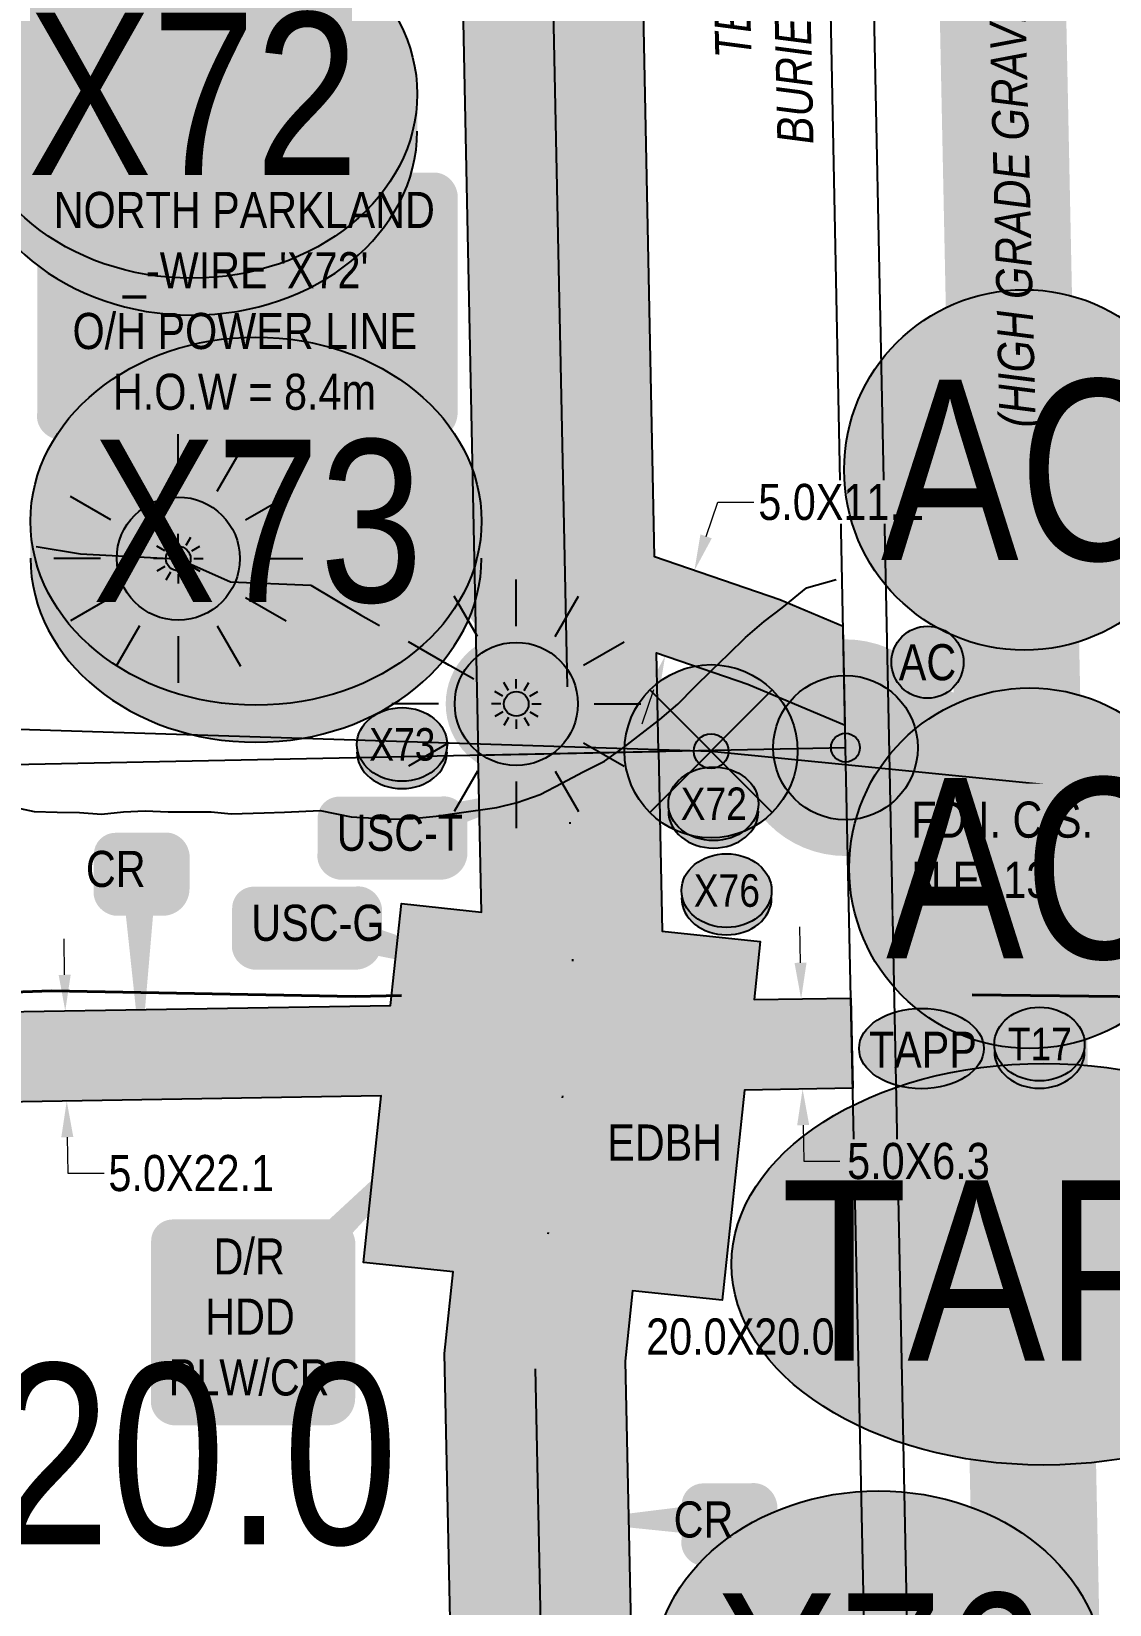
# Model space of a CAD drawing. Extents: x 88833 to 97610, y 5963373 to 5974710.
# Drawn here: x 93947.1 to 94006.8, y 5965035.2 to 5965122.3 of the extents above; entities that cross this region are included whole.
import ezdxf
from ezdxf.enums import TextEntityAlignment as Align

# ---------------------------------------------------------------- set-up
doc = ezdxf.new("R2010")
doc.units = 0
doc.header["$LTSCALE"] = 5
doc.header["$PDSIZE"] = 5
for name, pattern in [('COOP2', [10, 5, -1, 0, -1, 0, -1, 0, -1, 0, -1]), ('DASHDOT', [25.4, 12.7, -6.35, 0, -6.35]), ('POWERLINE5', [7.799999999999997, 2.399999999999999, -0.6, 0.6, -0.6, 0.6, -0.6, 2.399999999999999])]:
    doc.linetypes.add(name, pattern=pattern)
doc.layers.get('Defpoints').update_dxf_attribs({"color": 9})
for name, color, linetype in [('AS-POWER', 104, 'foc-POWER'), ('AS-POWER-EXISTING', 72, 'POWERLINE5'), ('AS-POWER-EXISTING-PP', 72, 'Continuous'), ('AS-POWER-EXISTING-PP-1000', 72, 'Continuous'), ('AS-POWER-T-1000', 104, 'Continuous'), ('AS-ROADS', 254, 'Continuous'), ('AS-SYMBOL', 7, 'Continuous'), ('AS-SYMBOL-1000', 7, 'Continuous'), ('AS-TELEPHONE', 224, 'foc-TEL'), ('AS-TELEPHONE-T-1000', 224, 'Continuous'), ('CG-NOTES', 7, 'Continuous'), ('CG-NOTES-1000', 7, 'Continuous'), ('L-MON', 1, 'Continuous'), ('L-MON-1000', 1, 'Continuous'), ('L-SEC', 7, 'Continuous'), ('P-APEX RECON PAY ITEMS-1000', 240, 'Continuous'), ('P-APEX RECON-10m BUFFER', 51, 'COOP2'), ('P-APEX RECON-URBAN', 30, 'COOP2'), ('P-APEX RECON-WORK AREA', 104, 'Continuous'), ('P-CROSSINGS', 250, 'Continuous'), ('P-CROSSINGS-1000', 250, 'Continuous')]:
    doc.layers.add(name, color=color, linetype=linetype)
for name, color, linetype, lineweight in [('AS-RECON EXISTING', 151, 'DASHDOT', 40), ('P-APEX RECON-TWS-T', 104, 'Continuous', 9), ('P-APEX RECON-TWS-T-1000', 104, 'Continuous', 9), ('T-TEXT-1000', 48, 'Continuous', 18)]:
    doc.layers.add(name, color=color, linetype=linetype, lineweight=lineweight)
doc.layers.add('P-APEX RECON-TO BE DRILLED-H', color=7, linetype='Continuous', true_color=0xffafe1)
doc.styles.add('1.8', font='ARIALN.TTF', dxfattribs={"height": 2})
doc.styles.add('100L', font='ARIALN.TTF', dxfattribs={"height": 10})
doc.styles.add('175L', font='ARIALN.TTF', dxfattribs={"height": 2})
doc.styles.add('80', font='ARIALN.TTF', dxfattribs={"height": 10})
doc.styles.add('80L', font='ARIALN.TTF', dxfattribs={"height": 10})
doc.styles.add('80LS', font='ARIALNI.TTF', dxfattribs={"height": 10})
doc.styles.add('Crossing', font='ARIALN.TTF', dxfattribs={"height": 10})
doc.styles.add('foc-LtypeFont', font='ARIALN.TTF', dxfattribs={"height": 7.349999999999999})
doc.linetypes.add('foc-POWER', pattern='A,6,-1,["P",foc-LtypeFont,S=0.2,R=0,X=-0.625,Y=-0.75],-1.239999999999999,4', length=12.24)
doc.linetypes.add('foc-TEL', pattern='A,2,-1,["T",foc-LtypeFont,S=0.2,R=0,X=-0.425,Y=-0.75],-1.239999999999999,8', length=12.24)
doc.dimstyles.new('Compass 1 000', dxfattribs={"dimtxt": 1.8, "dimasz": 2, "dimexe": 0.2, "dimexo": 0.0625, "dimgap": 0.5, "dimtad": 0, "dimtih": 1, "dimtoh": 1, "dimzin": 0, "dimdsep": 46, "dimtxsty": '1.8', "dimcen": 0.1, "dimse1": 1, "dimse2": 1, "dimclrd": 256, "dimclrt": 256, "dimaunit": 1, "dimadec": 4, "dimazin": 0, "dimtfac": 0.06, "dimtofl": 0, "dimtmove": 0, "dimatfit": 0, "dimfxl": 0.2, "dimtolj": 1, "dimtzin": 0, "dimlwd": -1, "dimarcsym": 0})

# ---------------------------------------------------------------- blocks, each defined once
blk = doc.blocks.new('fdia')
at = {"color": 255, "const_width": 1}
blk.add_lwpolyline([(-0.5, 0, 1), (0.5, 0, 1)], format="xyb", close=True, dxfattribs=at)
blk = doc.blocks.new('Fdiaa')
blk.add_blockref('fdia', (0, 0))
blk = doc.blocks.new('fdib')
at = {"color": 1, "const_width": 1.6}
blk.add_lwpolyline([(-0.3999999999996362, 0, 0.9999999999999998), (0.3999999999996362, 0, 1)], format="xyb", close=True, dxfattribs=at)
at = {"color": 1}
blk.add_circle((0, 0), 0.8, dxfattribs=at)
blk = doc.blocks.new('Fdibb')
blk.add_blockref('fdib', (0, 0))
blk = doc.blocks.new('fdicc')
for name in ['Fdibb', 'Fdiaa']:
    blk.add_blockref(name, (0, 0))
blk = doc.blocks.new('FDI')
blk.add_blockref('fdicc', (0, 0))
blk = doc.blocks.new('Access_Point')
h = blk.add_hatch(color=255)
h.dxf.hatch_style = 1
edge = h.paths.add_edge_path()
edge.add_arc((0, 0), 9.991818388100018, 0, 360)
at = {"color": 170}
blk.add_circle((0, 0), 9.991818388100018, dxfattribs=at)
at = {"color": 170, "style": '175L'}
blk.add_text('AC', height=10, dxfattribs=at).set_placement((0, 0), align=Align.MIDDLE_CENTER)
blk = doc.blocks.new('*D835')
at = {"layer": 'Defpoints', "color": 0, "transparency": 16777216}
for p in [(93948.57534383926, 5965068.036517362), (93948.65712866304, 5965063.041164281), (93949.0825395106, 5965063.048129184)]:
    blk.add_point(p, dxfattribs=at)
at = {"layer": 'P-APEX RECON-TWS-T-1000', "transparency": 16777216}
for p, q in [((93948.96801471287, 5965070.043214272), (93948.93527473893, 5965072.042946277)), ((93949.11527948453, 5965061.048397179), (93949.14801945846, 5965059.048665173)), ((93949.14801945846, 5965059.048665173), (93951.14801945846, 5965059.048665173))]:
    blk.add_line(p, q, dxfattribs=at)
for points in [[(93949.30130338047, 5965070.048670935), (93948.63472604526, 5965070.037757609), (93949.00075468681, 5965068.043482265)], [(93949.44856815213, 5965061.053853841), (93948.78199081692, 5965061.042940516), (93949.0825395106, 5965063.048129184)]]:
    blk.add_solid(points, dxfattribs=at)
at = {"layer": 'P-APEX RECON-TWS-T-1000', "transparency": 16777216, "insert": (93955.97680526949, 5965059.048665173), "char_height": 2, "attachment_point": 5, "style": '1.8'}
blk.add_mtext('\\A1;5.0X22.1', dxfattribs=at)
blk = doc.blocks.new('lightpole')
h = blk.add_hatch(color=255)
h.dxf.hatch_style = 1
h.paths.add_polyline_path([(-0.7824914577140589, 0, 1), (0.7824914577140589, 0, 1)])
h.paths.add_polyline_path([(0.6824914577155141, 0, -1), (-0.6824914577155141, 0, -1)], flags=16)
h = blk.add_hatch(color=13)
h.dxf.hatch_style = 1
edge = h.paths.add_edge_path()
edge.add_arc((0, 0), 0.6824914577148309, 0, 360)
at = {"color": 13}
for p, q in [((0, 0.8617321004712721), (0, 1.378901303334032)), ((-0.4308660502356361, 0.7462818902645267), (-0.6894506516655383, 1.194163557998763)), ((0.4308660502356361, 0.7462818902645267), (0.6894506516655383, 1.194163557998763)), ((-0.746281890264072, 0.4308660502356361), (-1.194163557996944, 0.6894506516669026)), ((0.746281890264072, 0.4308660502356361), (1.194163557996944, 0.6894506516669026)), ((-0.8617321004712721, 0), (-1.378901303334715, 0)), ((0.8617321004712721, 0), (1.378901303334715, 0)), ((-0.746281890264072, -0.4308660502356361), (-1.194163557996944, -0.6894506516669026)), ((0.746281890264072, -0.4308660502356361), (1.194163557996944, -0.6894506516669026)), ((-0.4308660502356361, -0.7462818902645267), (-0.6894506516655383, -1.194163557998763)), ((0, -0.8617321004712721), (0, -1.378901303334032)), ((0.4308660502356361, -0.7462818902645267), (0.6894506516655383, -1.194163557998763))]:
    blk.add_line(p, q, dxfattribs=at)
blk.add_circle((0, 0), 0.6824914577148309, dxfattribs=at)
blk = doc.blocks.new('*D839')
at = {"layer": 'Defpoints', "color": 0, "transparency": 16777216}
for p in [(93983.84440738126, 5965092.439718844), (93985.75958430138, 5965091.784203625), (93984.14171946235, 5965087.057391329)]:
    blk.add_point(p, dxfattribs=at)
at = {"layer": 'P-APEX RECON-TWS-T-1000', "transparency": 16777216}
for p, q in [((93984.4920685275, 5965094.331949021), (93985.13972967351, 5965096.224179197)), ((93985.13972967351, 5965096.224179197), (93987.13972967304, 5965096.224179197)), ((93981.57888139621, 5965085.820676371), (93980.9312202502, 5965083.928446196))]:
    blk.add_line(p, q, dxfattribs=at)
for points in [[(93984.1766968316, 5965094.439892545), (93984.8074402234, 5965094.224005497), (93983.84440738126, 5965092.439718844)], [(93981.26350970031, 5965085.928619896), (93981.89425309212, 5965085.712732848), (93982.22654254246, 5965087.712906548)]]:
    blk.add_solid(points, dxfattribs=at)
at = {"layer": 'P-APEX RECON-TWS-T-1000', "transparency": 16777216, "insert": (93991.96851548436, 5965096.224179197), "char_height": 2, "attachment_point": 5, "style": '1.8', "bg_fill": 3, "box_fill_scale": 1.1, "bg_fill_color": 256, "bg_fill_true_color": 13158600, "bg_fill_transparency": 0}
blk.add_mtext('\\A1;5.0X11.1', dxfattribs=at)
blk = doc.blocks.new('POWERPOLE')
h = blk.add_hatch(color=255)
edge = h.paths.add_edge_path()
edge.add_arc((0, 0), 0.9600000000000002, 0, 360)
at = {"linetype": 'Continuous'}
for p, q in [((0.678822509938982, -0.678822509938982), (-0.678822509938982, 0.678822509938982)), ((-0.678822509938982, -0.678822509938982), (0.678822509938982, 0.678822509938982))]:
    blk.add_line(p, q, dxfattribs=at)
blk.add_circle((0, 0), 0.9600000000000002, dxfattribs=at)
blk = doc.blocks.new('*U840')
h = blk.add_hatch(color=255)
edge = h.paths.add_edge_path()
edge.add_line((-51.49999999999999, -37), (51.49999999999999, -37))
edge.add_arc((51.49999999999999, -31), 6, 270, 360)
edge.add_line((57.49999999999999, -31), (57.49999999999999, 29.5))
edge.add_arc((51.49999999999999, 29.5), 6, 0, 90)
edge.add_line((51.49999999999999, 35.5), (-51.49999999999999, 35.5))
edge.add_arc((-51.49999999999999, 29.5), 6, 90, 180)
edge.add_line((-57.49999999999999, 29.5), (-57.49999999999999, -31))
edge.add_arc((-51.49999999999999, -31), 6, 180, 270)
at = {"color": 104, "flags": 128}
blk.add_lwpolyline([(-51.49999999999999, -37, 3, 3, 0), (51.49999999999999, -37, 3, 3, 0.414213562373095), (57.49999999999999, -31, 3, 3, 0), (57.49999999999999, 29.5, 3, 0, 0.414213562373095), (51.49999999999999, 35.5, 0, 0, 0), (-51.49999999999999, 35.5, 0, 0, 0.414213562373095), (-57.49999999999999, 29.5, 0, 0, 0), (-57.49999999999999, -31, 0, 3, 0.414213562373095)], format="xyseb", close=True, dxfattribs=at)
blk.add_lwpolyline([(89.67255105540164, -123.3625526275755, 0, 7.499999999999999, 0), (-3.398394867633905e-15, 1.97215226305253e-31, 0, 0, 0)], format="xyseb", dxfattribs=at)
at = {"color": 104, "style": '80'}
blk.add_attdef('ENTER_TEXT_001', (-26.84515688949523, -4.918144611186903), '', height=10, dxfattribs=at)
blk = doc.blocks.new('*U841')
at = {"true_color": 0xffffa8}
h = blk.add_hatch(color=51, dxfattribs=at)
edge = h.paths.add_edge_path()
edge.add_line((-13.99999999999997, -11.5), (13.99999999999998, -11.5))
edge.add_arc((13.99999999999998, -5.499999999999998), 6.000000000000002, 270, 360)
edge.add_line((19.99999999999998, -5.5), (20, 4))
edge.add_arc((13.99999999999999, 3.999999999999989), 6.000000000000011, 1.06018489382117e-13, 90.00000000000011)
edge.add_line((13.99999999999997, 10), (-13.99999999999998, 10))
edge.add_arc((-13.99999999999998, 3.999999999999998), 6.000000000000002, 89.99999999999999, 180)
edge.add_line((-19.99999999999998, 4), (-20, -5.5))
edge.add_arc((-13.99999999999999, -5.499999999999989), 6.000000000000011, 180.0000000000001, 270.0000000000001)
at = {"color": 240, "flags": 128}
for points in [[(49.62584263134145, 14.11738576683384, 0, 9.999999999999993, 0), (0, 0, 4.999999999999996, 4.999999999999996, 0)], [(-0.9975861934179426, -11.43768851242966, 0, 10, 0), (0, 0, 5, 5, 0)]]:
    blk.add_lwpolyline(points, format="xyseb", dxfattribs=at)
blk.add_lwpolyline([(-13.99999999999997, -11.5, 3, 3, 0), (13.99999999999998, -11.5, 3, 3, 0.4142135623730951), (19.99999999999998, -5.5, 3, 3, 0), (20, 4, 3, 0, 0.4142135623730951), (13.99999999999997, 10, 0, 0, 0), (-13.99999999999998, 10, 0, 0, 0.4142135623730951), (-19.99999999999998, 4, 0, 0, 0), (-20, -5.5, 0, 3, 0.4142135623730951)], format="xyseb", close=True, dxfattribs=at)
at = {"color": 4, "style": '80'}
blk.add_attdef('OTHER_001', (-14.69645293315144, -5.003410641200546), '', height=10, dxfattribs=at)
blk = doc.blocks.new('*U843')
at = {"true_color": 0xffffa8}
h = blk.add_hatch(color=51, dxfattribs=at)
edge = h.paths.add_edge_path()
edge.add_line((-11.49999999999998, -11.5), (11.49999999999998, -11.5))
edge.add_arc((11.49999999999998, -5.499999999999995), 6.000000000000005, 269.9999999999999, 359.9999999999999)
edge.add_line((17.49999999999999, -5.5), (17.49999999999999, 4))
edge.add_arc((11.49999999999998, 3.999999999999992), 6.000000000000009, 8.057405193040898e-14, 90.00000000000007)
edge.add_line((11.49999999999998, 10), (-11.49999999999998, 10))
edge.add_arc((-11.49999999999998, 3.999999999999995), 6.000000000000005, 89.99999999999994, 179.9999999999999)
edge.add_line((-17.49999999999999, 4), (-17.49999999999999, -5.5))
edge.add_arc((-11.49999999999998, -5.499999999999991), 6.000000000000009, 180.0000000000001, 270.0000000000001)
at = {"color": 240, "flags": 128}
for points in [[(-13.22461099737386, 52.78420467144347, 0, 9.999999999999995, 0), (0, 0, 4.999999999999997, 4.999999999999997, 0)], [(-0.9975861934179426, -11.43768851242966, 0, 10, 0), (0, 0, 5, 5, 0)]]:
    blk.add_lwpolyline(points, format="xyseb", dxfattribs=at)
blk.add_lwpolyline([(-11.49999999999998, -11.5, 3, 3, 0), (11.49999999999998, -11.5, 3, 3, 0.4142135623730951), (17.49999999999999, -5.5, 3, 3, 0), (17.49999999999999, 4, 3, 0, 0.4142135623730951), (11.49999999999998, 10, 0, 0, 0), (-11.49999999999998, 10, 0, 0, 0.4142135623730951), (-17.49999999999999, 4, 0, 0, 0), (-17.49999999999999, -5.5, 0, 3, 0.4142135623730951)], format="xyseb", close=True, dxfattribs=at)
at = {"color": 4, "style": '80'}
blk.add_attdef('OTHER_001', (-14.69645293315144, -5.003410641200546), '', height=10, dxfattribs=at)
blk = doc.blocks.new('*U844')
at = {"true_color": 0xffffa8}
h = blk.add_hatch(color=51, dxfattribs=at)
edge = h.paths.add_edge_path()
edge.add_line((-21.49999999999998, -28.5), (21.49999999999997, -28.5))
edge.add_arc((21.49999999999998, -22.5), 6.000000000000004, 269.9999999999999, 359.9999999999999)
edge.add_line((27.49999999999998, -22.5), (27.5, 21))
edge.add_arc((21.49999999999999, 20.99999999999999), 6.000000000000011, 6.78518332045549e-14, 90.00000000000007)
edge.add_line((21.49999999999998, 27), (-21.49999999999997, 27))
edge.add_arc((-21.49999999999998, 21), 6.000000000000004, 89.99999999999993, 180)
edge.add_line((-27.49999999999998, 21), (-27.5, -22.5))
edge.add_arc((-21.49999999999999, -22.49999999999999), 6.000000000000011, 180, 270.0000000000001)
at = {"color": 240, "flags": 128}
for points in [[(89.41396977100386, 89.54036159931374, 0, 9.999999999999995, 0), (0, 0, 4.999999999999997, 4.999999999999997, 0)], [(15.92785592842789, 10.61952268016957, 0, 10, 0), (0, 0, 5.000000000000001, 5.000000000000001, 0)]]:
    blk.add_lwpolyline(points, format="xyseb", dxfattribs=at)
blk.add_lwpolyline([(-21.49999999999998, -28.5, 3, 3, 0), (21.49999999999997, -28.5, 3, 3, 0.4142135623730951), (27.49999999999998, -22.5, 3, 3, 0), (27.5, 21, 3, 0, 0.4142135623730951), (21.49999999999998, 27, 0, 0, 0), (-21.49999999999997, 27, 0, 0, 0.4142135623730951), (-27.49999999999998, 21, 0, 0, 0), (-27.5, -22.5, 0, 3, 0.4142135623730951)], format="xyseb", close=True, dxfattribs=at)
at = {"color": 4, "style": '80'}
blk.add_attdef('OTHER_001', (-14.69645293315144, -5.003410641200546), '', height=10, dxfattribs=at)
blk = doc.blocks.new('*U845')
at = {"true_color": 0xffffa8}
h = blk.add_hatch(color=51, dxfattribs=at)
edge = h.paths.add_edge_path()
edge.add_line((-6.499999999999975, -11.5), (6.499999999999975, -11.5))
edge.add_arc((6.499999999999982, -5.499999999999993), 6.000000000000007, 269.9999999999999, 359.9999999999999)
edge.add_line((12.49999999999999, -5.5), (12.49999999999999, 4))
edge.add_arc((6.499999999999982, 3.999999999999993), 6.000000000000007, 6.361109362927026e-14, 90.00000000000007)
edge.add_line((6.499999999999975, 10), (-6.499999999999975, 10))
edge.add_arc((-6.499999999999982, 3.999999999999993), 6.000000000000007, 89.99999999999993, 179.9999999999999)
edge.add_line((-12.49999999999999, 4), (-12.49999999999999, -5.5))
edge.add_arc((-6.499999999999982, -5.499999999999993), 6.000000000000007, 180, 270.0000000000001)
at = {"color": 240, "flags": 128}
blk.add_lwpolyline([(-6.499999999999975, -11.5, 3, 3, 0), (6.499999999999975, -11.5, 3, 3, 0.4142135623730951), (12.49999999999999, -5.5, 3, 3, 0), (12.49999999999999, 4, 3, 0, 0.4142135623730951), (6.499999999999975, 10, 0, 0, 0), (-6.499999999999975, 10, 0, 0, 0.4142135623730951), (-12.49999999999999, 4, 0, 0, 0), (-12.49999999999999, -5.5, 0, 3, 0.4142135623730951)], format="xyseb", close=True, dxfattribs=at)
for points in [[(-44.02922629587505, -0.4831658303193607, 0, 9.999999999999986, 0), (0, 0, 4.999999999999993, 4.999999999999993, 0)], [(-0.9975861934179426, -11.43768851242966, 0, 10, 0), (0, 0, 5, 5, 0)]]:
    blk.add_lwpolyline(points, format="xyseb", dxfattribs=at)
at = {"color": 4, "style": '80'}
blk.add_attdef('OTHER_001', (-14.69645293315144, -5.003410641200546), '', height=10, dxfattribs=at)
blk = doc.blocks.new('*U846')
at = {"true_color": 0xffffa8}
h = blk.add_hatch(color=51, dxfattribs=at)
edge = h.paths.add_edge_path()
edge.add_line((-6.499999999999975, -11.5), (6.499999999999975, -11.5))
edge.add_arc((6.499999999999982, -5.499999999999993), 6.000000000000007, 269.9999999999999, 359.9999999999999)
edge.add_line((12.49999999999999, -5.5), (12.49999999999999, 4))
edge.add_arc((6.499999999999982, 3.999999999999993), 6.000000000000007, 6.361109362927026e-14, 90.00000000000007)
edge.add_line((6.499999999999975, 10), (-6.499999999999975, 10))
edge.add_arc((-6.499999999999982, 3.999999999999993), 6.000000000000007, 89.99999999999993, 179.9999999999999)
edge.add_line((-12.49999999999999, 4), (-12.49999999999999, -5.5))
edge.add_arc((-6.499999999999982, -5.499999999999993), 6.000000000000007, 180, 270.0000000000001)
at = {"color": 240, "flags": 128}
blk.add_lwpolyline([(-6.499999999999975, -11.5, 3, 3, 0), (6.499999999999975, -11.5, 3, 3, 0.4142135623730951), (12.49999999999999, -5.5, 3, 3, 0), (12.49999999999999, 4, 3, 0, 0.4142135623730951), (6.499999999999975, 10, 0, 0, 0), (-6.499999999999975, 10, 0, 0, 0.4142135623730951), (-12.49999999999999, 4, 0, 0, 0), (-12.49999999999999, -5.5, 0, 3, 0.4142135623730951)], format="xyseb", close=True, dxfattribs=at)
for points in [[(-0.9975861934179426, -11.43768851242966, 0, 10, 0), (0, 0, 5, 5, 0)], [(0.5502715316464474, -51.98715859525178, 0, 9.999999999999986, 0), (0, 0, 4.999999999999993, 4.999999999999993, 0)]]:
    blk.add_lwpolyline(points, format="xyseb", dxfattribs=at)
at = {"color": 4, "style": '80'}
blk.add_attdef('OTHER_001', (-14.69645293315144, -5.003410641200546), '', height=10, dxfattribs=at)
blk = doc.blocks.new('xing2')
h = blk.add_hatch(color=50)
h.dxf.hatch_style = 1
edge = h.paths.add_edge_path()
edge.add_ellipse((0, 0), major_axis=(-12.5, 0), ratio=0.8162973455633619, start_angle=0, end_angle=360)
h = blk.add_hatch(color=250)
h.dxf.hatch_style = 1
edge = h.paths.add_edge_path()
edge.add_ellipse((0, -2.047489049626165), major_axis=(-12.5, 0), ratio=0.8162973455633619, start_angle=0, end_angle=180)
edge.add_line((12.5, -2.047489049626165), (12.5, 0))
edge.add_ellipse((0, 0), major_axis=(-12.5, 0), ratio=0.8162973455633619, start_angle=0, end_angle=180, ccw=False)
edge.add_line((-12.5, 0), (-12.5, -2.047489049626165))
at = {"color": 250}
blk.add_ellipse((0, 0), major_axis=(-12.5, 0), ratio=0.8162973455633619, dxfattribs=at)
blk.add_ellipse((0, -2.047489049626165), major_axis=(-12.5, 0), ratio=0.8162973455633619, start_param=0, end_param=3.141592653589793, dxfattribs=at)
at = {"color": 250, "style": 'Crossing'}
blk.add_attdef('CROSSING', text='', height=9, dxfattribs=at).set_placement((0.08916442567715421, 0.0199513138486509), align=Align.MIDDLE_CENTER)
at = {"color": 250, "style": 'Crossing', "flags": 1}
for tag, p in [('OWNER', (0.08916442567715421, -12.49201765665748)), ('DESCRIPTION', (0.08916442567715421, -25.770021277247)), ('LOCATION', (0.08916442567715421, -39.30337514164421)), ('DWG_REF', (0.08916442567715421, -52.83672900604233))]:
    blk.add_attdef(tag, text='', height=9, dxfattribs=at).set_placement(p, align=Align.MIDDLE_CENTER)
blk = doc.blocks.new('TAPP_Access_Point')
h = blk.add_hatch(color=255)
h.dxf.hatch_style = 1
edge = h.paths.add_edge_path()
edge.add_ellipse((-0.3951519758265931, 0.3492528635715644), major_axis=(-17.30533953341364, 0), ratio=0.6432188296777427, start_angle=0, end_angle=360)
at = {"color": 170}
blk.add_ellipse((-0.3951519758265931, 0.3492528635715644), major_axis=(-17.30533953341364, 0), ratio=0.6432188296777427, dxfattribs=at)
at = {"color": 170, "style": '175L'}
blk.add_text('TAPP', height=10, dxfattribs=at).set_placement((0, 0), align=Align.MIDDLE_CENTER)
blk = doc.blocks.new('Well_proximity')
h = blk.add_hatch(color=191)
h.dxf.hatch_style = 1
edge = h.paths.add_edge_path()
edge.add_ellipse((0, 0), major_axis=(-12.5, 0), ratio=0.8162973455633618, start_angle=0, end_angle=360)
h = blk.add_hatch(color=250)
h.dxf.hatch_style = 1
edge = h.paths.add_edge_path()
edge.add_ellipse((0, -2.047489049626165), major_axis=(-12.5, 0), ratio=0.8162973455633618, start_angle=0, end_angle=180)
edge.add_line((12.5, -2.047489049626165), (12.5, 0))
edge.add_ellipse((0, 0), major_axis=(-12.5, 0), ratio=0.8162973455633618, start_angle=0, end_angle=180, ccw=False)
edge.add_line((-12.5, 0), (-12.5, -2.047489049626165))
at = {"color": 250}
blk.add_ellipse((0, 0), major_axis=(-12.5, 0), ratio=0.8162973455633618, dxfattribs=at)
blk.add_ellipse((0, -2.047489049626165), major_axis=(-12.5, 0), ratio=0.8162973455633618, start_param=0, end_param=3.141592653589793, dxfattribs=at)
at = {"color": 250, "style": '80L'}
blk.add_attdef('CROSSING', text='', height=9, dxfattribs=at).set_placement((0.0891644256771542, 0.0199513138486509), align=Align.MIDDLE_CENTER)
blk = doc.blocks.new('*D1195')
at = {"layer": 'Defpoints', "color": 0, "transparency": 16777216}
for p in [(93989.77391928254, 5965068.711027889), (93989.83578601203, 5965063.715348708), (93989.85570410636, 5965063.71567481)]:
    blk.add_point(p, dxfattribs=at)
at = {"layer": 'P-APEX RECON-TWS-T-1000', "transparency": 16777216}
for p, q in [((93989.72126121423, 5965070.710433791), (93989.68852124027, 5965072.710165797)), ((93989.868525986, 5965061.715616702), (93989.90126595997, 5965059.715884696)), ((93989.90126595997, 5965059.715884696), (93991.90126596, 5965059.715884696))]:
    blk.add_line(p, q, dxfattribs=at)
for points in [[(93990.05454988184, 5965070.715890453), (93989.38797254662, 5965070.704977129), (93989.75400118821, 5965068.710701786)], [(93990.20181465361, 5965061.721073364), (93989.5352373184, 5965061.710160039), (93989.83578601203, 5965063.715348708)]]:
    blk.add_solid(points, dxfattribs=at)
at = {"layer": 'P-APEX RECON-TWS-T-1000', "transparency": 16777216, "insert": (93996.25051561983, 5965059.715884696), "char_height": 2, "attachment_point": 5, "style": '1.8', "bg_fill": 3, "box_fill_scale": 1.1, "bg_fill_color": 256, "bg_fill_true_color": 13158600, "bg_fill_transparency": 0}
blk.add_mtext('\\A1;5.0X6.3', dxfattribs=at)
blk = doc.blocks.new('*U1196')
at = {"true_color": 0xffffa8}
h = blk.add_hatch(color=51, dxfattribs=at)
edge = h.paths.add_edge_path()
edge.add_line((-13.99999999999997, -11.5), (13.99999999999998, -11.5))
edge.add_arc((13.99999999999998, -5.499999999999998), 6.000000000000002, 270, 360)
edge.add_line((19.99999999999998, -5.5), (20, 4))
edge.add_arc((13.99999999999999, 3.999999999999989), 6.000000000000011, 1.06018489382117e-13, 90.00000000000011)
edge.add_line((13.99999999999997, 10), (-13.99999999999998, 10))
edge.add_arc((-13.99999999999998, 3.999999999999998), 6.000000000000002, 89.99999999999999, 180)
edge.add_line((-19.99999999999998, 4), (-20, -5.5))
edge.add_arc((-13.99999999999999, -5.499999999999989), 6.000000000000011, 180.0000000000001, 270.0000000000001)
at = {"color": 240, "flags": 128}
blk.add_lwpolyline([(-13.99999999999997, -11.5, 3, 3, 0), (13.99999999999998, -11.5, 3, 3, 0.4142135623730951), (19.99999999999998, -5.5, 3, 3, 0), (20, 4, 3, 0, 0.4142135623730951), (13.99999999999997, 10, 0, 0, 0), (-13.99999999999998, 10, 0, 0, 0.4142135623730951), (-19.99999999999998, 4, 0, 0, 0), (-20, -5.5, 0, 3, 0.4142135623730951)], format="xyseb", close=True, dxfattribs=at)
for points in [[(-0.9975861934179426, -11.43768851242966, 0, 10, 0), (0, 0, 5, 5, 0)], [(74.00079646560143, -19.85990962500106, 0, 9.999999999999993, 0), (0, 0, 4.999999999999996, 4.999999999999996, 0)]]:
    blk.add_lwpolyline(points, format="xyseb", dxfattribs=at)
at = {"color": 4, "style": '80'}
blk.add_attdef('OTHER_001', (-14.69645293315144, -5.003410641200546), '', height=10, dxfattribs=at)

msp = doc.modelspace()

# ---------------------------------------------------------------- hatches: boundary and pattern name
at = {"layer": 'P-APEX RECON-10m BUFFER', "transparency": 33554687}
h = msp.add_hatch(color=256, dxfattribs=at)
h.dxf.hatch_style = 1
h.paths.add_polyline_path([(93953.04608201451, 5965888.342537202), (93954.41431713956, 5965820.508060152), (93949.41930863466, 5965820.40730979), (93949.82230992474, 5965800.427283547), (93954.81731831067, 5965800.528033896), (93967.358998914, 5965178.735529396), (93960.86182340777, 5965177.774332215), (93963.78645353559, 5965158.005407171), (93968.72868479644, 5965158.736564704), (93970.56668828308, 5965146.312650715), (93971.87221979065, 5965082.207037415), (93981.8621558595, 5965082.412330922), (93981.75089239723, 5965087.875709215), (93986.79793594753, 5965086.148237542), (93992.18590835444, 5965083.872624154), (93992.07590215695, 5965089.342428392), (93988.58094951487, 5965090.818523743), (93981.64259710506, 5965093.193341207), (93980.54377525618, 5965147.148874353), (93980.24625373953, 5965149.15995962), (93985.60446679973, 5965137.967021574), (93991.10188315791, 5965137.773274771), (93991.00127174644, 5965142.775944961), (93988.80428293675, 5965142.85337398), (93980.3759101374, 5965160.459664258), (93983.55537857827, 5965160.9300373), (93980.63074845029, 5965180.698962343), (93977.32334270846, 5965180.209662157), (93964.80732766372, 5965800.729534476), (93969.80233616805, 5965800.830284838), (93969.39933487815, 5965820.810311081), (93964.40432637348, 5965820.709560719), (93963.03632324985, 5965888.5325156)])
h = msp.add_hatch(color=256, dxfattribs=at)
h.dxf.hatch_style = 1
h.paths.add_polyline_path([(93992.61347992712, 5965063.760825613), (93986.62165753666, 5965063.662726413), (93985.38928153671, 5965052.013421072), (93980.4209828859, 5965052.539015675), (93980.00958202394, 5965048.65015849), (93982.2811245391, 5964942.284496446), (93987.27593986392, 5964942.394275196), (93987.71505494941, 5964922.415010029), (93982.70780707986, 5964922.304958029), (93984.8002098161, 5964824.327570057), (93997.6910556661, 5964825.775605038), (93997.79806312673, 5964820.760181261), (93984.90731884175, 5964819.312157691), (93985.45684130071, 5964793.580603134), (93990.45172493799, 5964793.687273748), (93990.87840739648, 5964773.707739199), (93985.8835237592, 5964773.601068573), (93987.85911124866, 5964681.093589698), (93977.86922888833, 5964680.885637389), (93975.89375648441, 5964773.387727355), (93970.89887284728, 5964773.281056729), (93970.47219038894, 5964793.26059129), (93975.46707402625, 5964793.367261904), (93972.71817256158, 5964922.085400433), (93967.73578978093, 5964921.975894933), (93967.50620802342, 5964932.421618543), (93937.76275958087, 5964931.767900973), (93937.87253835224, 5964926.773084679), (93917.89327318393, 5964926.333969587), (93917.45415809844, 5964946.313234761), (93937.43342326675, 5964946.752349836), (93937.54320203805, 5964941.757533556), (93972.28174961865, 5964942.521036126), (93970.00627607919, 5965049.070769565), (93970.48438558438, 5965053.590204882), (93965.51608693355, 5965054.115799474), (93966.49118692169, 5965063.333146707), (93944.4073113774, 5965062.971585496), (93944.36685357476, 5965053.524709619), (93924.3829466985, 5965053.610293994), (93924.46853107281, 5965073.59420086), (93929.38147344154, 5965073.573160384), (93929.93207988527, 5965081.345166198), (93939.96377333633, 5965081.551317818), (93939.39552380586, 5965073.530273564), (93944.45243794906, 5965073.508616496), (93944.42871203518, 5965067.968627957), (93967.02070238006, 5965068.338508108), (93967.6184653456, 5965073.988994087), (93972.04912849597, 5965073.520275758), (93971.87221979065, 5965082.207037415), (93981.8621558595, 5965082.412330922), (93982.06482365225, 5965072.460718818), (93987.4916599486, 5965071.886615664), (93987.15117299513, 5965068.668087812), (93992.50690934656, 5965068.755772896)])
at = {"layer": 'P-APEX RECON-TO BE DRILLED-H', "transparency": 33554687}
h = msp.add_hatch(color=256, dxfattribs=at)
h.dxf.hatch_style = 1
h.paths.add_polyline_path([(93977.54067670827, 5965167.448203648), (93967.65621418708, 5965165.985888585), (93970.56668828308, 5965146.312650695), (93971.87221979065, 5965082.207037394), (93972.14329572757, 5965068.896374974), (93977.13828252711, 5965068.998099492), (93982.13326935958, 5965069.099824), (93981.64259710506, 5965093.193341185), (93980.54377525618, 5965147.148874331)])

# ---------------------------------------------------------------- linework, layer by layer
at = {"layer": 'AS-POWER', "flags": 128}
msp.add_lwpolyline([(93984.766, 5965082.429), (94012.78000000016, 5965079.64)], dxfattribs=at)
at = {"layer": 'AS-POWER-EXISTING', "flags": 128}
for points in [[(93947.38699699195, 5965093.772567576), (93949.83801356301, 5965093.363247946), (93955.13206315634, 5965093.088238955)], [(93955.28502763141, 5965093.092675459), (93958.15179604598, 5965091.816591911), (93962.60408669655, 5965091.630818333), (93965.35516524676, 5965089.978510339), (93974.03487729111, 5965085.072394798)]]:
    msp.add_lwpolyline(points, dxfattribs=at)
at = {"layer": 'AS-RECON EXISTING', "flags": 128}
for points in [[(94055.50997210744, 5965467.346856703), (94045.0325021884, 5965469.006843579), (94038.21701953551, 5965469.70389933), (94027.61152770798, 5965469.076749657), (94016.93307485513, 5965467.22916099), (94012.41936085816, 5965467.099637812), (94006.18355390844, 5965467.142628307), (93989.67449477335, 5965466.453605156), (93970.92477677493, 5965465.73453549), (93966.65747752252, 5965465.613203916), (93955.88915542283, 5965465.283765417), (93941.52579631208, 5965464.43970096), (93929.70086251915, 5965463.419300454), (93922.92362255737, 5965462.939803978), (93919.69870074866, 5965463.054144296), (93919.65570127117, 5965454.031439519), (93919.83506477308, 5965441.515723664), (93920.60075008794, 5965425.881506347), (93920.69000968768, 5965414.140178528), (93920.69998854831, 5965395.359890083), (93921.08363651994, 5965378.931286132), (93920.98363651293, 5965364.310155016), (93921.26735165727, 5965356.1146342), (93921.63646978282, 5965340.935928511), (93921.32213371657, 5965328.37849008), (93921.74646925017, 5965311.877604433), (93921.75348459314, 5965303.604498169), (93922.3481513164, 5965286.432940294), (93922.61049013023, 5965255.803751132), (93922.8283869979, 5965237.595979784), (93924.18452543649, 5965152.413198577), (93924.56370196762, 5965144.462949573), (93925.41288166933, 5965117.746207702), (93925.85040875855, 5965110.425895229), (93927.15450139003, 5965099.339179557), (93927.17142459837, 5965099.164893308), (93927.3488193056, 5965097.336532022), (93928.71560653082, 5965089.388032428), (93927.47766877407, 5965074.367125377), (93926.55647658352, 5965068.941243248), (93930.14929278551, 5965068.856458556), (93934.05566765806, 5965068.853689499), (93938.72484484994, 5965068.850364528), (93948.24730637918, 5965069.156366198), (93965.05513357182, 5965068.844923977), (93971.74691595459, 5965068.99527012), (93977.13828254829, 5965068.998099279), (93978.63223358434, 5965068.998891336), (93988.32648468835, 5965069.428057392), (93992.71252344832, 5965069.519543736), (93999.20484577293, 5965068.984377384)], [(93999.23296749826, 5965068.943674648), (94017.36075447667, 5965068.719622112), (94036.0741454234, 5965066.447571459), (94043.4233143315, 5965065.826268068), (94045.70649064392, 5965065.06700805), (94047.52104844959, 5965063.105793635), (94052.3133129406, 5965057.923627352), (94065.49537983343, 5965045.185540472), (94072.06453029513, 5965038.846565449), (94076.23097013168, 5965037.377659414), (94096.86379480816, 5965030.154732802), (94106.38111650634, 5965027.664043652), (94111.84649306284, 5965026.159755567), (94128.06016529874, 5965025.395847511), (94133.08365195106, 5965025.162090024)]]:
    msp.add_lwpolyline(points, dxfattribs=at)
at = {"layer": 'AS-ROADS', "const_width": 7.000000000000012, "flags": 128}
msp.add_lwpolyline([(94020.18167347279, 5964179.764959783), (94016.38389049683, 5964372.857735087), (94000.1330308254, 5965162.172428597), (93985.10416949596, 5965906.543056373), (93958.31183580693, 5967160.051705897), (93939.04280299635, 5968064.274779486), (93917.29502456878, 5969118.160662154), (93899.54201417332, 5969937.457268883), (93880.53157597387, 5970849.510059006)], dxfattribs=at)
at = {"layer": 'AS-ROADS', "const_width": 2.997613521000005}
for points in [[(94001.77264465082, 5965082.535331844), (93987.68944273103, 5965088.483380638), (93955.36866300684, 5965099.749078272)], [(94015.70906904241, 5965067.701769432), (94001.9999846526, 5965071.493281919)]]:
    msp.add_lwpolyline(points, dxfattribs=at)
at = {"layer": 'AS-TELEPHONE', "flags": 128}
for points in [[(94012.91440254354, 5964179.611879214), (94010.91547273284, 5964278.386436203), (94010.0980515561, 5964318.807863244), (94010.40463183266, 5964321.729985937), (94010.53307492688, 5964323.719764458), (94011.34537566104, 5964325.753116277), (94012.65415376516, 5964328.872636538), (94013.30739279029, 5964336.440567533), (94013.30753086155, 5964345.029580318), (94013.06258789009, 5964354.729378949), (94011.83865966518, 5964366.981371439), (94010.93426195573, 5964378.202930959), (94010.82808986424, 5964393.644374206), (94010.30472804731, 5964407.060599233), (94009.59215343982, 5964430.091934858), (94009.58638037724, 5964439.575672997), (94002.76547273283, 5964681.403436202), (93994.62647273297, 5965083.194436203), (93978.18947273283, 5965889.540436197), (93970.2426569318, 5966298.636106865), (93969.16575154332, 5966347.269305781), (93968.63350872551, 5966367.667020313), (93968.87754078346, 5966388.076810608)], [(93935.12490053182, 5965102.078907501), (93935.10196448238, 5965100.394610797), (93935.08286161367, 5965098.971918465), (93940.37134661656, 5965087.78240387), (93940.9792482251, 5965086.379584273), (93941.29402080222, 5965085.013074429), (93941.75385425145, 5965083.855713058), (93942.94814554401, 5965081.839707535), (93943.7491030155, 5965080.83047301), (93944.73298311063, 5965079.940298692), (93945.98496857192, 5965079.358557115), (93947.28796606147, 5965079.096028687), (93948.55022502446, 5965079.057656443), (93949.78042738684, 5965079.035323555), (93951.01484443095, 5965078.941621157), (93952.22728476737, 5965079.070625096), (93953.41935908278, 5965079.131066046), (93954.70724944395, 5965079.072930762), (93957.0769223035, 5965079.064585856), (93958.18703495788, 5965078.960599775), (93960.01825814444, 5965079.015932851), (93961.13788295825, 5965079.0587627), (93963.11849229205, 5965079.146583643), (93964.83677686617, 5965078.79160923), (93967.06188685326, 5965078.658024008), (93968.25726515401, 5965078.698195462), (93969.54872209119, 5965078.832686529), (93970.81476766523, 5965079.008289087), (93972.89301725816, 5965079.31533385), (93974.03618695312, 5965079.585739719), (93975.3007664862, 5965080.027736266), (93976.50952633788, 5965080.656265778), (93977.67728630977, 5965081.28420548), (93978.86249503877, 5965081.879068824), (93979.89005006276, 5965082.611307761), (93981.92039720836, 5965084.193199155), (93982.9289876721, 5965085.04249671), (93983.85709284643, 5965085.979727116), (93984.80388967866, 5965086.91898483), (93985.73466549786, 5965087.805743833), (93986.67327720163, 5965088.728859662), (93987.706334347, 5965089.621983025), (93988.71250437987, 5965090.36251751), (93990.04062093509, 5965091.466692924), (93990.049049289, 5965091.476590458), (93991.69901243712, 5965091.937379341)]]:
    msp.add_lwpolyline(points, dxfattribs=at)
at = {"layer": 'L-SEC', "flags": 128}
for points in [[(93992.2110000002, 5965082.625), (93975.99800000021, 5965888.778999996)], [(93992.2110000002, 5965082.625), (93188.07600000002, 5965066.1)], [(94009.37600000021, 5964278.104), (93992.2110000002, 5965082.625)]]:
    msp.add_lwpolyline(points, dxfattribs=at)
at = {"layer": 'P-APEX RECON-URBAN', "ltscale": 1.5, "flags": 128}
msp.add_lwpolyline([(89862.3144231309, 5969420.077827768), (89867.2103470219, 5969428.524596035), (89870.14172876735, 5969432.837993488), (89871.23414804651, 5969440.262044829), (89870.98573738692, 5969451.31204584), (89869.21394255273, 5969465.882083628), (89874.38183079123, 5969505.037689408), (89878.80659277725, 5969544.863734503), (89884.1514435575, 5969585.191215969), (89892.20559743706, 5969617.100633054), (89902.64243527879, 5969647.039175081), (89920.51151465335, 5969655.251927998), (90029.9257993548, 5969662.380119214), (90138.48069039815, 5969668.857980965), (90357.81694192986, 5969689.032902524), (90562.77498142899, 5969696.813603154), (90589.95981035582, 5969720.18618715), (90720.27254620194, 5969722.878932685), (90776.00617715603, 5969735.86694721), (91186.50274065787, 5969696.001902156), (91462.20749338125, 5969691.780471366), (92125.72649659759, 5969704.861594442), (92128.77294061036, 5969486.170019364), (92217.36435684729, 5969300.618202974), (92221.26775278136, 5969073.304265536), (93093.27690921753, 5969087.635830862), (93106.74073312819, 5968355.068553096), (93124.6981280196, 5968305.644354363), (93129.21661116328, 5968093.237360269), (93161.83295964824, 5968029.816529077), (93132.24549880826, 5967948.401460741), (93140.25788409355, 5967559.936543403), (93144.05561528994, 5967553.379365988), (93150.53987551002, 5967550.023315996), (93471.98933182954, 5967554.97460513), (93537.10975395488, 5967530.141949479), (93807.32326681334, 5967535.904419597), (93870.96798301328, 5967527.575662247), (94192.33727641888, 5967535.661390393), (94197.92342547815, 5967257.787708892), (94078.16795056922, 5967114.694833948), (94085.55366437012, 5966738.87183281), (94086.15603930214, 5966675.150077878), (93941.51745095891, 5966671.159270513), (93944.01049299899, 5966553.478190036), (93958.0435776508, 5965888.319777539), (93972.59845403822, 5965166.716988068), (93975.55523176982, 5965146.730762534), (93977.13828254829, 5965068.998099279), (93975.00792905138, 5965048.860464028), (93989.0368628249, 5964391.951417144), (94052.05034787196, 5964393.271078225), (94345.15548319234, 5964399.496451166), (94346.84279578344, 5964325.41703755), (94351.14867279292, 5964301.360032139), (94401.94702974972, 5964302.499872417), (94446.67188581123, 5964297.430563057), (95465.60363415693, 5964319.322975862)], dxfattribs=at)
at = {"layer": 'P-APEX RECON-WORK AREA', "flags": 128}
msp.add_lwpolyline([(93970.56668828308, 5965146.312650715), (93971.87221979065, 5965082.207037415), (93981.8621558595, 5965082.412330922), (93981.75089239723, 5965087.875709215), (93986.79793594753, 5965086.148237542), (93992.18590835444, 5965083.872624154), (93992.07590215695, 5965089.342428392), (93988.58094951487, 5965090.818523743), (93981.64259710506, 5965093.193341207), (93980.54377525618, 5965147.148874353)], dxfattribs=at)

# ---------------------------------------------------------------- block references
at = {"layer": 'AS-POWER-EXISTING-PP-1000', "xscale": 0.9992045070000001, "yscale": 0.9992045070000001, "zscale": 0.9992045070000001}
msp.add_blockref('POWERPOLE', (93984.766, 5965082.429), dxfattribs=at)
at = {"layer": 'AS-POWER-T-1000'}
ref = msp.add_blockref('*U840', (93958.93925850555, 5965107.376824003), dxfattribs=dict(at, xscale=0.1998409014, yscale=0.1998409014, zscale=0.1998409014))
ref.add_attrib('ENTER_TEXT_001', 'NORTH PARKLAND', (93948.36173139495, 5965111.41249241), dxfattribs={"layer": '0', "color": 104, "height": 1.998409014, "style": '80'})
ref.add_attrib('ENTER_TEXT_002', "_-WIRE 'X72'", (93952.19633204733, 5965108.073631693), dxfattribs={"layer": '0', "color": 104, "height": 1.998409014, "style": '80'})
ref.add_attrib('ENTER_TEXT_003', 'O/H POWER LINE', (93949.40251262428, 5965104.707507551), dxfattribs={"layer": '0', "color": 104, "height": 1.998409014, "style": '80'})
ref.add_attrib('ENTER_TEXT_004', 'H.O.W = 8.4m', (93951.64083977365, 5965101.341383409), dxfattribs={"layer": '0', "color": 104, "height": 1.998409014, "style": '80'})
at = {"layer": 'AS-SYMBOL', "xscale": 4.996022535000007, "yscale": 4.996022535000007, "zscale": 4.996022535000007}
msp.add_blockref('lightpole', (93955.26000000014, 5965093.1), dxfattribs=at)
at = {"layer": 'AS-SYMBOL-1000', "xscale": 0.9992045070000001, "yscale": 0.9992045070000001, "zscale": 0.9992045070000001}
for p in [(93955.26000000015, 5965093.1), (93973.98000000016, 5965085.04999999)]:
    msp.add_blockref('lightpole', p, dxfattribs=at)
at = {"layer": 'CG-NOTES-1000', "xscale": 0.1998409014, "yscale": 0.1998409014, "zscale": 0.1998409014}
msp.add_blockref('TAPP_Access_Point', (93996.49751813876, 5965065.891015096), dxfattribs=at)
at = {"layer": 'L-MON-1000', "color": 5}
msp.add_blockref('FDI', (93992.2110000002, 5965082.625), dxfattribs=at)
at = {"layer": 'P-APEX RECON PAY ITEMS-1000', "xscale": 0.2, "yscale": 0.2, "zscale": 0.2}
for name, p, values in [('*U841', (93966.97702855038, 5965077.91400944), {'OTHER_001': 'USC-T'}), ('*U846', (93953.08323406402, 5965075.911137878), {'OTHER_001': 'CR'}), ('*U1196', (93962.2432868644, 5965072.926101705), {'OTHER_001': 'USC-G'}), ('*U843', (93981.95492219958, 5965060.753159066), {'OTHER_001': 'EDBH'}), ('*U845', (93985.63264236544, 5965039.874303797), {'OTHER_001': 'CR'})]:
    msp.add_blockref(name, p, dxfattribs=at).add_auto_attribs(values)
at = {"layer": 'P-CROSSINGS', "xscale": 0.9992045070000001, "yscale": 0.9992045070000001, "zscale": 0.9992045070000001}
for p, values in [((93956.00084995551, 5965118.829220119), {'CROSSING': 'X72'}), ((93959.56428289598, 5965095.17206077), {'CROSSING': 'X73'}), ((93994.0404434337, 5965031.261234278), {'CROSSING': 'X76'})]:
    msp.add_blockref('xing2', p, dxfattribs=at).add_auto_attribs(values)
at = {"layer": 'P-CROSSINGS-1000', "xscale": 0.1998409014, "yscale": 0.1998409014, "zscale": 0.1998409014}
for name, p, values in [('xing2', (93967.65058946802, 5965082.805824956), {'CROSSING': 'X73'}), ('xing2', (93984.89913699229, 5965079.515719018), {'CROSSING': 'X72'}), ('xing2', (93985.62466637768, 5965074.707664765), {'CROSSING': 'X76'}), ('Well_proximity', (94002.95505966987, 5965066.208373239), {'CROSSING': 'T17'})]:
    msp.add_blockref(name, p, dxfattribs=at).add_auto_attribs(values)

# ---------------------------------------------------------------- texts
at = {"layer": 'T-TEXT-1000', "insert": (94000.43143686756, 5965113.305827681), "char_height": 1.999999999999999, "width": 27.12837226542025, "attachment_point": 2, "rotation": 91.40944444444446, "style": '80LS'}
msp.add_mtext('(HIGH GRADE GRAVEL)', dxfattribs=at)

# ---------------------------------------------------------------- dimensions: what is measured, and where the dimension line sits
at = {"layer": 'P-APEX RECON-TWS-T-1000'}
dim = msp.add_aligned_dim(p1=(93948.57534383923, 5965068.036517362), p2=(93948.657128663, 5965063.041164281), distance=0.4254678590951997, text='5.0X22.1', dimstyle='Compass 1 000', dxfattribs=at)
dim.commit()
dim.dimension.update_dxf_attribs({"geometry": '*D835', "text_midpoint": (93955.97680526949, 5965059.048665173)})

# ---------------------------------------------------------------- next in the draw order: texts
at = {"layer": 'AS-TELEPHONE-T-1000', "insert": (93985.10970863214, 5965115.89018249), "char_height": 1.999999999999999, "attachment_point": 1, "rotation": 91.22578351755314, "style": '100L', "bg_fill": 3, "box_fill_scale": 1.1, "bg_fill_color": 256, "bg_fill_transparency": 0}
msp.add_mtext_dynamic_manual_height_columns('\\pi4.9131;{\\fArial Narrow|b0|i1|c0|p34;TELUS\\P\\pi0.066532;BURIED CABLE}', width=16.93797608779673, gutter_width=55, heights=[0], dxfattribs=at)
at = {"layer": 'L-MON-1000', "insert": (93995.86161187052, 5965079.63994353), "char_height": 1.999999999999999, "attachment_point": 1, "style": '100L', "bg_fill": 2}
msp.add_mtext_dynamic_manual_height_columns('FD.I. C.S.\\PN.E. 13', width=9.888712240383976, gutter_width=50, heights=[0], dxfattribs=at)
at = {"layer": 'P-APEX RECON-TWS-T', "insert": (93915.19744490138, 5965048.503653541), "char_height": 9.999999999999996, "attachment_point": 1, "style": '175L', "bg_fill": 3, "box_fill_scale": 1.1, "bg_fill_color": 256, "bg_fill_transparency": 0}
msp.add_mtext_dynamic_manual_height_columns('20.0X20.0', width=49.8612551159618, gutter_width=100, heights=[0], dxfattribs=at)
at = {"layer": 'P-APEX RECON-TWS-T-1000', "insert": (93981.17151151376, 5965051.008506287), "char_height": 1.999999999999999, "attachment_point": 1, "style": '175L', "bg_fill": 3, "box_fill_scale": 1.1, "bg_fill_color": 256, "bg_fill_transparency": 0}
msp.add_mtext_dynamic_manual_height_columns('20.0X20.0', width=10.36248612282679, gutter_width=100, heights=[0], dxfattribs=at)

# ---------------------------------------------------------------- next in the draw order: dimensions: what is measured, and where the dimension line sits
at = {"layer": 'P-APEX RECON-TWS-T-1000'}
dim = msp.add_linear_dim(base=(93983.84440738126, 5965092.439718844), p1=(93984.14171946242, 5965087.057391329), p2=(93985.75958430114, 5965091.784203624), angle=71.10525933702142, text='5.0X11.1', dimstyle='Compass 1 000', override={"dimtfill": 1}, dxfattribs=at)
dim.commit()
dim.dimension.update_dxf_attribs({"geometry": '*D839', "text_midpoint": (93991.96851548436, 5965096.224179197), "dimtype": 161})

# ---------------------------------------------------------------- next in the draw order: linework, layer by layer
at = {"layer": 'AS-POWER', "flags": 128}
msp.add_lwpolyline([(93940.0410274377, 5965083.857659076), (93984.766, 5965082.429)], dxfattribs=at)
at = {"layer": 'P-APEX RECON-WORK AREA', "flags": 128}
for points in [[(93944.42871203518, 5965067.968627957), (93967.02070238006, 5965068.338508108), (93967.6184653456, 5965073.988994087), (93972.04912849597, 5965073.520275758), (93971.87221979065, 5965082.207037415), (93981.8621558595, 5965082.412330922), (93982.06482365225, 5965072.460718818), (93987.4916599486, 5965071.886615664), (93987.15117299513, 5965068.668087812), (93992.50690934656, 5965068.755772896), (93992.61347992712, 5965063.760825613), (93986.62165753666, 5965063.662726413), (93985.38928153671, 5965052.013421072), (93980.4209828859, 5965052.539015675), (93980.00958202394, 5965048.65015849), (93982.2811245391, 5964942.284496446)], [(93972.28174961865, 5964942.521036126), (93970.00627607919, 5965049.070769565), (93970.48438558438, 5965053.590204882), (93965.51608693355, 5965054.115799474), (93966.49118692169, 5965063.333146707), (93944.4073113774, 5965062.971585496)]]:
    msp.add_lwpolyline(points, dxfattribs=at)

# ---------------------------------------------------------------- next in the draw order: block references
at = {"layer": 'AS-POWER-EXISTING-PP', "xscale": 4.996022535000007, "yscale": 4.996022535000007, "zscale": 4.996022535000007}
msp.add_blockref('POWERPOLE', (93984.766, 5965082.429), dxfattribs=at)
at = {"layer": 'AS-SYMBOL', "xscale": 4.996022535000007, "yscale": 4.996022535000007, "zscale": 4.996022535000007}
msp.add_blockref('lightpole', (93973.98000000014, 5965085.049999991), dxfattribs=at)
at = {"layer": 'CG-NOTES', "xscale": 0.9992045070000001, "yscale": 0.9992045070000001, "zscale": 0.9992045070000001}
msp.add_blockref('Access_Point', (94002.11900744672, 5965098.011367153), dxfattribs=at)
at = {"layer": 'CG-NOTES-1000', "xscale": 0.1998409014, "yscale": 0.1998409014, "zscale": 0.1998409014}
msp.add_blockref('Access_Point', (93996.75288922842, 5965087.358847623), dxfattribs=at)
at = {"layer": 'L-MON', "color": 5, "xscale": 5, "yscale": 5, "zscale": 5}
msp.add_blockref('FDI', (93992.21100000018, 5965082.625), dxfattribs=at)
at = {"layer": 'P-APEX RECON PAY ITEMS-1000'}
ref = msp.add_blockref('*U844', (93959.25720604595, 5965051.09192768), dxfattribs=dict(at, xscale=0.2, yscale=0.2, zscale=0.2))
ref.add_attrib('OTHER_001', 'D/R', (93957.21491409506, 5965053.442996348), dxfattribs={"layer": '0', "color": 4, "height": 2, "style": '80'})
ref.add_attrib('OTHER_002', 'HDD', (93956.75174902003, 5965050.109663015), dxfattribs={"layer": '0', "color": 4, "height": 2, "style": '80'})
ref.add_attrib('OTHER_003', 'PLW/CR', (93954.73060304458, 5965046.740859014), dxfattribs={"layer": '0', "color": 4, "height": 2, "style": '80'})

# ---------------------------------------------------------------- next in the draw order: dimensions: what is measured, and where the dimension line sits
at = {"layer": 'P-APEX RECON-TWS-T-1000'}
dim = msp.add_aligned_dim(p1=(93989.77391928254, 5965068.711027889), p2=(93989.85570410638, 5965063.715674809), distance=-0.019920763641141145, text='5.0X6.3', dimstyle='Compass 1 000', override={"dimtfill": 1}, dxfattribs=at)
dim.commit()
dim.dimension.update_dxf_attribs({"geometry": '*D1195', "text_midpoint": (93996.25051561983, 5965059.715884696)})

# ---------------------------------------------------------------- next in the draw order: block references
at = {"layer": 'CG-NOTES', "xscale": 0.9992045070000001, "yscale": 0.9992045070000001, "zscale": 0.9992045070000001}
for name, p in [('Access_Point', (94002.4024759539, 5965075.947536189)), ('TAPP_Access_Point', (94003.58978873587, 5965053.662309457))]:
    msp.add_blockref(name, p, dxfattribs=at)

doc.saveas('drawing.dxf')
